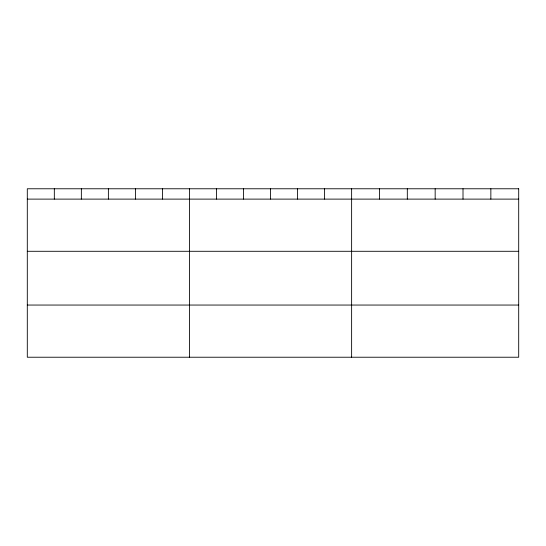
<?xml version="1.0" encoding="UTF-8"?>
<svg xmlns="http://www.w3.org/2000/svg" width="546" height="546" viewBox="0 0 546 546"><rect width="100%" height="100%" fill="white"/><g stroke="black" fill="none" stroke-linecap="round" stroke-linejoin="round"><path stroke-width="0.82" d="M27.3 199.113L518.7 199.113M27.3 251.29L518.7 251.29M27.3 305.05L518.7 305.05M490.854 188.773L490.854 199.113M463.008 188.773L463.008 199.113M435.162 188.773L435.162 199.113M407.316 188.773L407.316 199.113M379.47 188.773L379.47 199.113M351.624 188.773L351.624 357.227M324.597 188.773L324.597 199.113M297.57 188.773L297.57 199.113M270.543 188.773L270.543 199.113M243.516 188.773L243.516 199.113M216.489 188.773L216.489 199.113M189.462 188.773L189.462 357.227M162.435 188.773L162.435 199.113M135.408 188.773L135.408 199.113M108.381 188.773L108.381 199.113M81.354 188.773L81.354 199.113M54.327 188.773L54.327 199.113M518.7 188.773L27.3 188.773L27.3 357.227L518.7 357.227L518.7 188.773"/></g></svg>
